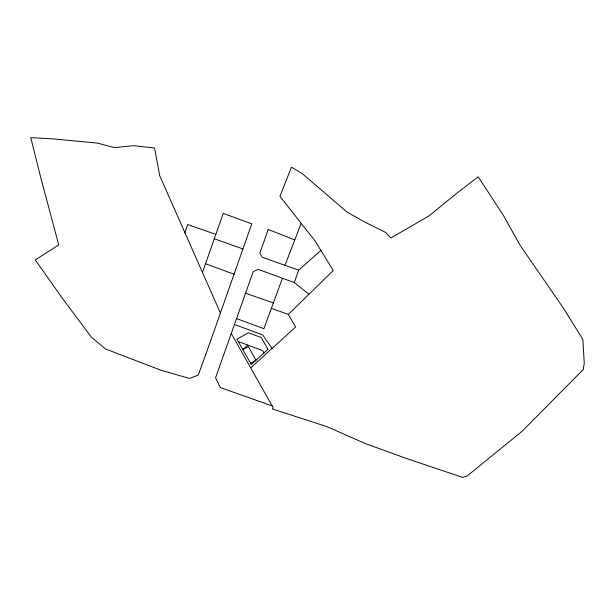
<?xml version="1.0" encoding="UTF-8"?>
<svg xmlns="http://www.w3.org/2000/svg" width="615" height="615" viewBox="0 0 615 615"><rect width="100%" height="100%" fill="white"/><g stroke="black" fill="none" stroke-linecap="round" stroke-linejoin="round"><path stroke-width="0.92" d="M184.808 232.854L187.667 224.552L215.834 234.361M220.385 313.089L251.758 223.852L223.207 213.39L202.42 272.53M308.961 294.239L294.293 282.585L298.652 270.17L320.907 250.42M294.293 282.585L258.3 269.401L253.226 271.607L215.573 377.718L220.316 387.565L272.191 405.931M282.446 278.241L263.889 328.671L236.544 318.585M284.968 265.311L301.173 223.376L279.971 196.293L291.441 167.188L302.219 173.576L347.091 212.114L365.295 222.315L385.613 232.416L390.856 237.944L428.87 216.026L455.623 194.194L478.163 176.766L503.178 215.035L520.098 245.262L563.563 308.384L582.843 339.365L584.25 363.165L583.297 369.477L522.043 431.323L467.177 475.964L462.588 477.371L405.331 458.098L365.533 443.646L327.172 426.718L272.337 408.937L273.098 407.545L231.271 333.491M271.346 308.423L288.335 314.388L333.222 270.546L315.095 240.926L301.173 223.376M242.817 349.597L247.768 345.1M250.759 367.824L295.631 326.996L288.335 314.388M242.848 349.643L248.299 346.545L256.04 360.182L250.589 363.281M245.554 293.217L273.352 302.957M214.289 238.758L242.994 248.96M298.652 270.17L262.328 257.27L259.845 253.172L268.232 229.464L294.777 239.927M205.518 263.712L234.077 274.244M234.446 324.497L262.682 334.929L272.099 348.398M238.274 341.594L262.682 350.612L264.004 352.941M205.764 354.471L198.284 375.035L189.551 378.448L161.015 370.253L105.519 348.982L91.212 336.989L62.492 298.413L35.247 259.937L58.725 244.908L40.828 177.866L30.75 137.629L53.113 138.898L97.577 143.126L114.375 147.623L133.67 145.663L154.588 148.007L159.685 175.636L220.431 313.073L205.764 354.471M267.971 349.328L251.281 364.511L236.936 339.234L248.337 332.761L261.283 337.55L267.971 349.328"/></g></svg>
